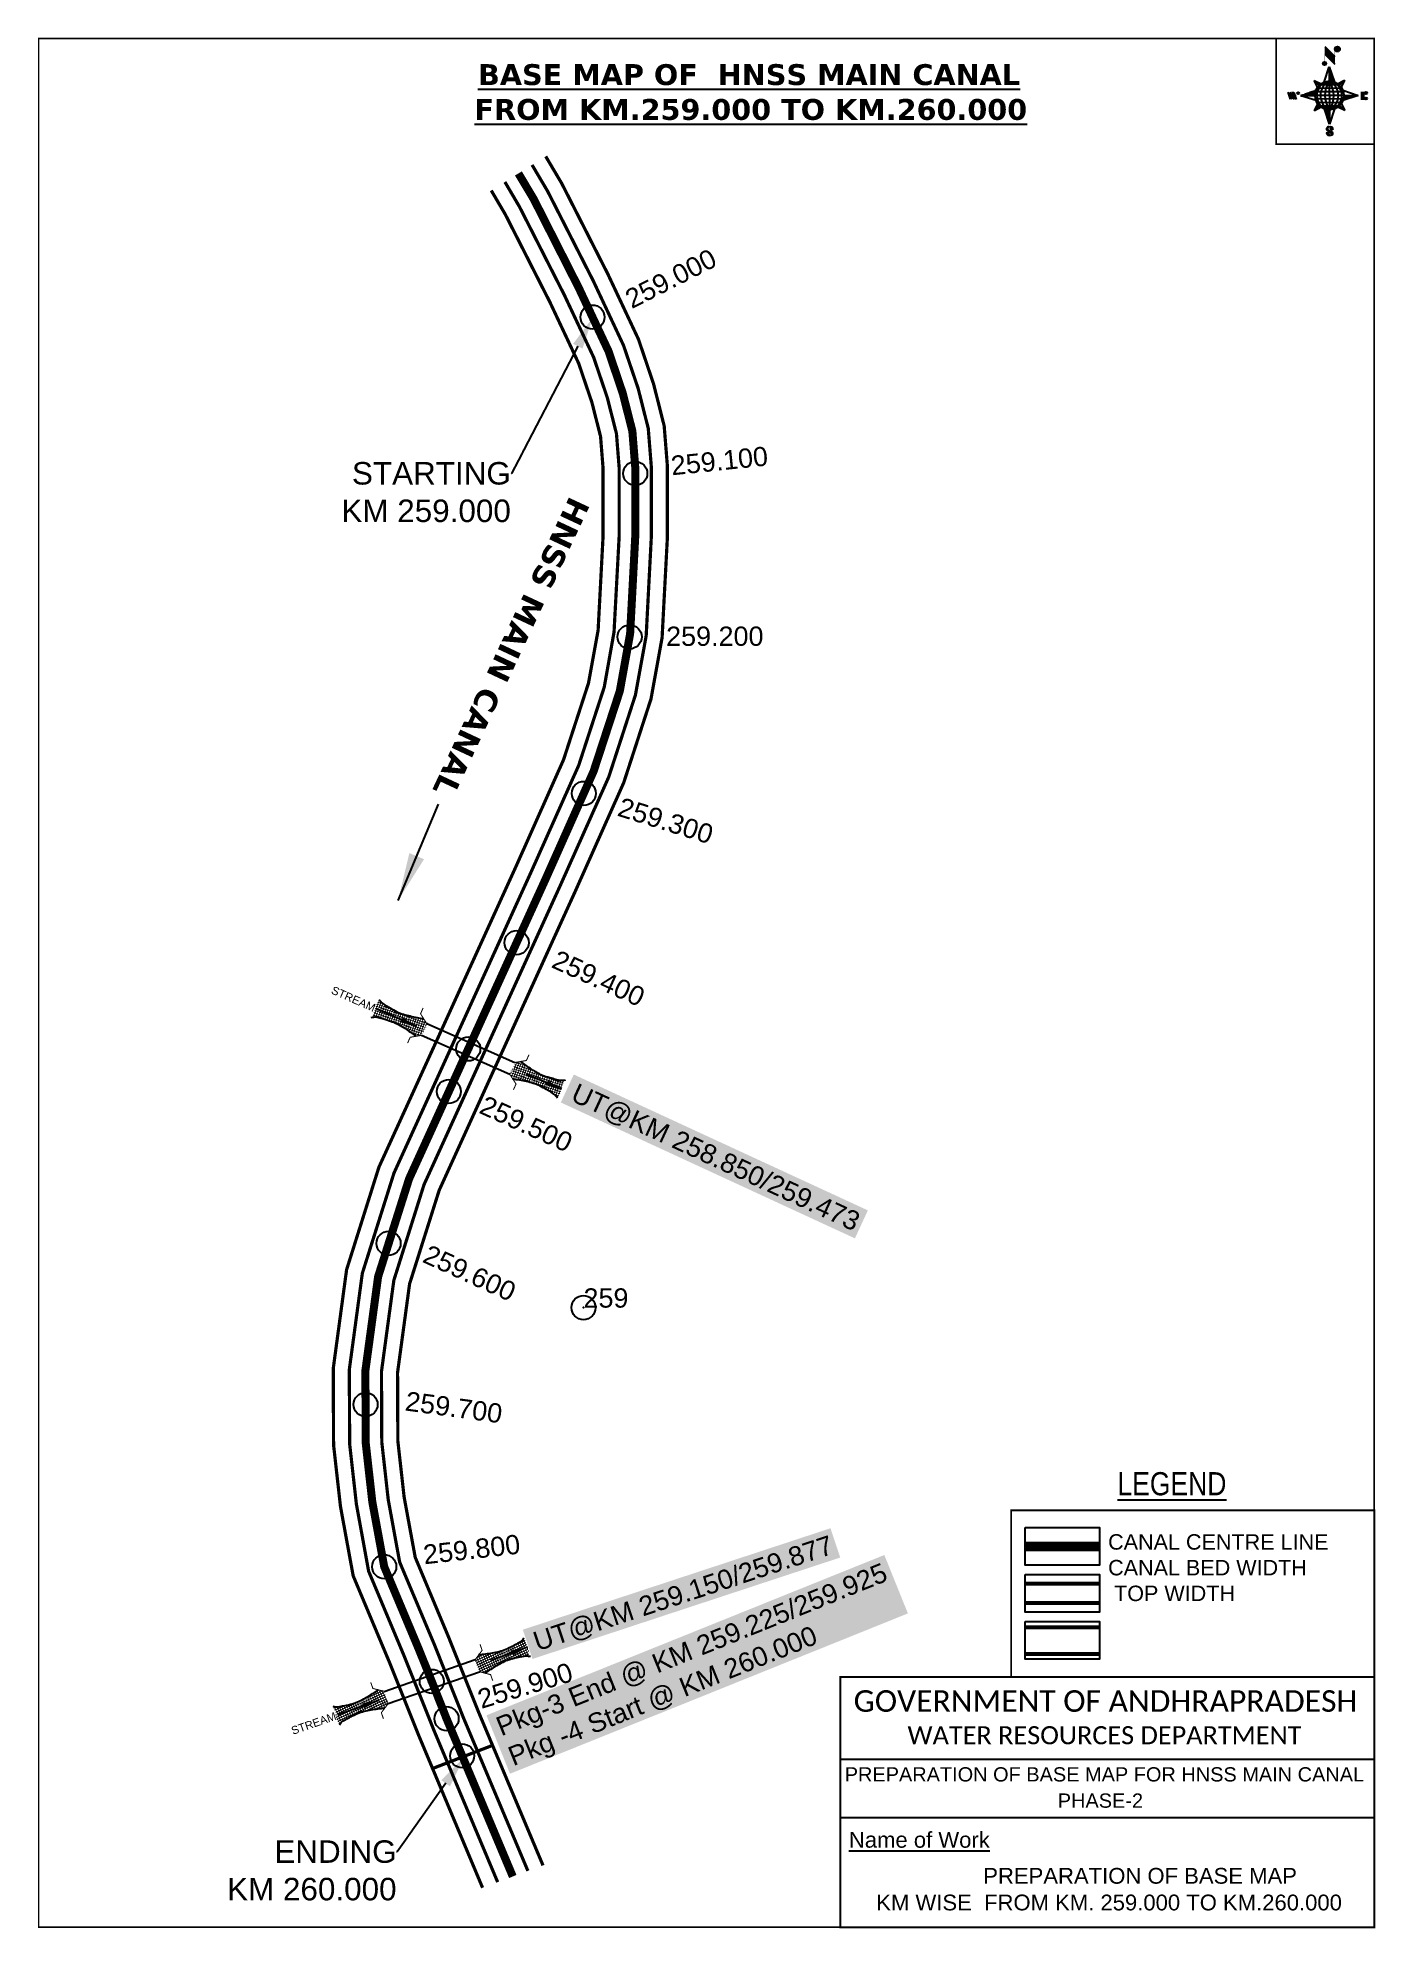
# Model space of a CAD drawing. Header units: inches. Extents: x 759967 to 760800, y 1608486 to 1609662.
import ezdxf
from ezdxf import colors
from ezdxf.entities.mleader import LeaderData, LeaderLine
from ezdxf.enums import TextEntityAlignment as Align
from ezdxf.math import Vec2, Vec3

# ---------------------------------------------------------------- set-up
doc = ezdxf.new("R2010")
doc.units = ezdxf.units.IN
doc.header["$LTSCALE"] = 15
doc.header["$MEASUREMENT"] = 0
doc.header["$PDMODE"] = 32
doc.header["$PDSIZE"] = 15
doc.linetypes.add('HIDDEN2', pattern=[0.1875, 0.125, -0.0625])
for name, color, linetype in [('AQUADUCT', 1, 'Continuous'), ('bord', 1, 'Continuous'), ('CANAL1', 7, 'Continuous'), ('CSMark', 72, 'Continuous'), ('DCBMS', 232, 'Continuous'), ('PAGE', 7, 'Continuous'), ('STRUCTURE', 5, 'Continuous'), ('TEXT', 6, 'Continuous')]:
    doc.layers.add(name, color=color, linetype=linetype)
doc.styles.add('ARIALN', font='ARIALN.TTF')
doc.styles.get("Standard").update_dxf_attribs({"font": 'arial.ttf'})
doc.dimstyles.get("Standard").update_dxf_attribs({"dimtxt": 20, "dimasz": 0.18, "dimexe": 0.18, "dimexo": 0.0625, "dimgap": 0.09, "dimtad": 0, "dimtih": 1, "dimtoh": 1, "dimdec": 4, "dimzin": 0, "dimdsep": 46, "dimtxsty": 'Standard', "dimcen": 0.09, "dimadec": 0, "dimazin": 0, "dimtfac": 1, "dimtdec": 4, "dimtofl": 0, "dimtmove": 0, "dimatfit": 3, "dimfxl": 1, "dimtolj": 1, "dimtzin": 0, "dimarcsym": 0})
pattern_1 = [(267.297113149, (-8720374.938, 50637915.138), (10.5367255337, -0.497431438), [])]
pattern_2 = [(357.297113149, (-8720374.938, 50637915.138), (0.497431438, 10.5367255337), [])]

# ---------------------------------------------------------------- blocks, each defined once
blk = doc.blocks.new('*X26')
at = {"color": 0, "linetype": 'Continuous'}
for p, q in [((6321.6, 240.5), (6322.3, 241.2)), ((6321.6, 240.3), (6322.3, 241)), ((6321.6, 240.1), (6322.3, 240.8)), ((6321.6, 239.9), (6322.4, 240.7)), ((6321.6, 239.8), (6322.4, 240.6)), ((6321.6, 239.6), (6322.5, 240.5)), ((6321.6, 239.4), (6322.5, 240.3)), ((6321.6, 239.2), (6322.6, 240.2)), ((6321.7, 239.1), (6322.6, 240.1)), ((6321.8, 240.8), (6322.4, 241.4)), ((6321.8, 239), (6322.7, 240)), ((6321.8, 239), (6322.8, 239.9)), ((6321.9, 238.9), (6322.9, 239.8)), ((6322, 238.8), (6323, 239.7)), ((6322.1, 241.3), (6322.4, 241.6)), ((6322.1, 238.7), (6323.1, 239.6)), ((6322.2, 238.6), (6323.1, 239.6)), ((6322.3, 238.5), (6323.2, 239.5)), ((6322.4, 238.5), (6323.3, 239.4)), ((6322.5, 238.4), (6323.4, 239.3)), ((6322.7, 238.4), (6323.6, 239.3)), ((6322.8, 238.3), (6323.7, 239.2)), ((6322.9, 238.3), (6323.8, 239.1)), ((6323.1, 238.2), (6323.9, 239.1)), ((6323.2, 238.2), (6324, 239)), ((6323.3, 238.2), (6324.2, 239)), ((6323.5, 238.1), (6324.3, 238.9)), ((6323.7, 238.1), (6324.4, 238.9)), ((6323.8, 238.1), (6324.6, 238.8)), ((6324.1, 238.2), (6324.7, 238.8)), ((6324.3, 238.3), (6324.9, 238.8)), ((6324.6, 238.3), (6325.1, 238.8)), ((6324.8, 238.4), (6325.2, 238.8)), ((6325.1, 238.5), (6325.4, 238.8)), ((6325.4, 238.6), (6325.6, 238.8))]:
    blk.add_line(p, q, dxfattribs=at)
blk = doc.blocks.new('*X25')
at = {"color": 0, "linetype": 'Continuous'}
for p, q in [((6324.4, 240.3), (6324.5, 240.4)), ((6324.6, 240.3), (6324.8, 240.5)), ((6324.7, 240.2), (6325, 240.5)), ((6324.8, 240.2), (6325.2, 240.6)), ((6325, 240.1), (6325.5, 240.6)), ((6325.1, 240.1), (6325.6, 240.6)), ((6325.2, 240), (6325.8, 240.6)), ((6325.3, 240), (6326, 240.6)), ((6325.4, 239.9), (6326.1, 240.6)), ((6325.5, 239.8), (6326.2, 240.5)), ((6325.6, 239.8), (6326.3, 240.5)), ((6325.7, 239.7), (6326.5, 240.4)), ((6325.9, 239.6), (6326.6, 240.3)), ((6326, 239.5), (6326.7, 240.3)), ((6326, 239.4), (6326.8, 240.2)), ((6326.1, 239.3), (6327, 240.2)), ((6326.2, 239.3), (6327.1, 240.1)), ((6326.3, 239.2), (6327.1, 240)), ((6326.4, 239.1), (6327.2, 239.9)), ((6326.5, 239), (6327.3, 239.8)), ((6326.5, 238.9), (6327.4, 239.7)), ((6326.6, 238.8), (6327.5, 239.6)), ((6326.7, 238.7), (6327.5, 239.5)), ((6326.8, 238.6), (6327.6, 239.4)), ((6326.8, 238.5), (6327.7, 239.3)), ((6326.8, 236.5), (6327.4, 237)), ((6326.9, 238.3), (6327.8, 239.2)), ((6326.9, 238.2), (6327.9, 239.1)), ((6326.9, 236.8), (6327.6, 237.4)), ((6327, 238.1), (6327.8, 239)), ((6327, 237.9), (6327.8, 238.8)), ((6327, 237.8), (6327.8, 238.6)), ((6327, 237.6), (6327.8, 238.4)), ((6327, 237.4), (6327.8, 238.2)), ((6327, 237.3), (6327.8, 238)), ((6327, 237.1), (6327.8, 237.9))]:
    blk.add_line(p, q, dxfattribs=at)
blk = doc.blocks.new('H')
at = {"layer": 'bord', "extrusion": (0.000427885, 0.004792, 0.999988)}
h = blk.add_hatch(dxfattribs=at)
h.set_pattern_fill('LINE', color=8, scale=84.387686, angle=-2.7029, style=0)
h.set_pattern_definition(pattern_2)
h.paths.add_polyline_path([(-492, 786, -0.090992), (-448, 775), (-486, 912)])
h = blk.add_hatch(dxfattribs=at)
h.set_pattern_fill('LINE', color=8, scale=84.387686, angle=-92.7029, style=0)
h.set_pattern_definition(pattern_1)
h.paths.add_polyline_path([(-625, 665, -0.090992), (-615, 710), (-751, 671)])
h = blk.add_hatch(dxfattribs=at)
h.set_pattern_fill('LINE', color=8, scale=84.387686, angle=-2.7029, style=0)
h.set_pattern_definition(pattern_2)
h.paths.add_polyline_path([(-504, 533, -0.090992), (-549, 543), (-510, 406)])
h = blk.add_hatch(dxfattribs=at)
h.set_pattern_fill('LINE', color=8, scale=84.387686, angle=-92.7029, style=0)
h.set_pattern_definition(pattern_1)
h.paths.add_polyline_path([(-246, 647), (-372, 653, -0.090992), (-382, 609)])
for p, q in [((-519, 1020, -1217), (-435, 927, -1216)), ((-516, 1087, -1217), (-432, 994, -1217)), ((-538, 774, -1216), (-487, 906, -1216)), ((-487, 906, -1216), (-493, 780, -1216)), ((-487, 906, -1216), (-448, 769, -1216)), ((-865, 701, -1215), (-847, 638, -1215)), ((-847, 700, -1215), (-829, 637, -1215)), ((-829, 699, -1215), (-811, 636, -1215)), ((-829, 699, -1215), (-811, 698, -1215)), ((-811, 698, -1215), (-794, 635, -1215)), ((-752, 665, -1215), (-615, 704, -1215)), ((-627, 794, -1216), (-567, 760, -1216)), ((-627, 794, -1216), (-584, 747, -1215)), ((-599, 731, -1215), (-627, 794, -1216)), ((-421, 753, -1216), (-359, 781, -1216)), ((-359, 781, -1216), (-405, 739, -1216)), ((-359, 781, -1216), (-392, 721, -1215)), ((-379, 693, -1215), (-246, 641, -1215)), ((-213, 669, -1215), (-217, 601, -1215)), ((-752, 665, -1215), (-625, 659, -1215)), ((-619, 614, -1215), (-752, 665, -1215)), ((-639, 526, -1214), (-606, 585, -1215)), ((-639, 526, -1214), (-593, 568, -1215)), ((-577, 553, -1215), (-639, 526, -1214)), ((-511, 400, -1214), (-549, 537, -1214)), ((-460, 533, -1215), (-511, 400, -1214)), ((-505, 527, -1214), (-511, 400, -1214)), ((-371, 513, -1214), (-431, 546, -1215)), ((-371, 513, -1214), (-414, 560, -1215)), ((-399, 576, -1215), (-371, 513, -1214)), ((-246, 641, -1215), (-383, 603, -1215)), ((-373, 647, -1215), (-246, 641, -1215)), ((-197, 600, -1215), (-194, 668, -1215))]:
    blk.add_line(p, q, dxfattribs=at)
at = {"layer": 'bord', "color": 8, "linetype": 'ByBlock', "extrusion": (0.000427885, 0.004792, 0.999988)}
for p, q in [((-375, 679, -1215), (-620, 691, -1215)), ((-386, 711, -1215), (-605, 722, -1215)), ((-411, 744, -1216), (-578, 752, -1216)), ((-493, 780, -1216), (-505, 527, -1214)), ((-373, 647, -1215), (-625, 659, -1215)), ((-378, 616, -1215), (-623, 628, -1215)), ((-392, 585, -1215), (-611, 595, -1215)), ((-420, 555, -1215), (-587, 562, -1215))]:
    blk.add_line(p, q, dxfattribs=at)
at = {"layer": 'bord', "extrusion": (0.000427885, 0.004792, 0.999988), "elevation": -1212}
for points, const_width in [([(-522, 960), (-516, 1093)], 1.61), ([(-434, 933), (-428, 1066)], 1.61), ([(-870, 707), (-846, 706)], 0.642), ([(-829, 643), (-821, 678)], 0.642), ([(-793, 641), (-782, 694)], 0.642), ([(-223, 676), (-174, 673)], 0.706), ([(-829, 643), (-855, 644)], 0.642), ([(-811, 642), (-784, 641)], 0.642), ([(-177, 605), (-226, 607)], 0.706), ([(-195, 645), (-185, 644)], 0.706)]:
    blk.add_lwpolyline(points, dxfattribs=dict(at, const_width=const_width))
for points, const_width in [([(-414, 1073, 1), (-398, 1058, 1)], 22.3), ([(-530, 950, 1), (-520, 939, 1)], 14.8), ([(-776, 697, 1), (-769, 690, 1)], 8.9), ([(-180, 618, 1), (-173, 611, 1)], 9.79), ([(-178, 667, 1), (-171, 660, 1)], 9.79), ([(-490, 362, 1), (-498, 369, 1)], 11.1), ([(-525, 322, 1), (-533, 329, 1)], 11.1)]:
    blk.add_lwpolyline(points, format="xyb", close=True, dxfattribs=dict(at, const_width=const_width))
for points in [[(-537, 317), (-531, 310), (-520, 307), (-505, 307), (-494, 310), (-486, 318), (-487, 326), (-491, 333), (-494, 336), (-503, 341), (-522, 347), (-530, 352), (-534, 355), (-537, 363), (-537, 373), (-530, 381), (-520, 384), (-504, 384), (-493, 380), (-487, 373)], [(-522, 348), (-526, 354), (-528, 361), (-528, 371), (-526, 375), (-521, 381), (-515, 384)], [(-505, 307), (-499, 312), (-497, 319), (-497, 327), (-501, 335), (-509, 343)]]:
    blk.add_lwpolyline(points, dxfattribs=at)
at = {"layer": 'bord', "extrusion": (0.000427885, 0.004792, 0.999988)}
for centre, radius in [((-406, 1065, -1212), 22.3), ((-525, 944, -1212), 14.8), ((-773, 694, -1212), 8.9), ((-498, 659, -1212), 127), ((-177, 615, -1212), 9.79), ((-174, 663, -1212), 9.79), ((-494, 365, -1212), 11.1), ((-529, 325, -1212), 11.1)]:
    blk.add_circle(centre, radius, dxfattribs=at)
at = {"layer": 'bord', "color": 8, "linetype": 'ByBlock', "extrusion": (0.000427885, 0.004792, 0.999988)}
for centre, radius, start, end in [((-482, 658, -1212), 128, 94.9254, 259.6691), ((-437, 656, -1212), 141, 113.2864, 241.308), ((-316, 651, -1212), 222, 142.5892, 212.0053), ((-560, 662, -1212), 141, 293.2864, 61.308), ((-681, 668, -1212), 222, 322.5892, 32.0053), ((-515, 660, -1212), 128, 274.9254, 79.6691)]:
    blk.add_arc(centre, radius, start, end, dxfattribs=at)
at = {"layer": 'bord', "extrusion": (0.000427885, 0.004792, 0.999988)}
for points in [[(-516, 1093, -1212), (-431, 1000, -1212), (-519, 1026, -1212), (-434, 933, -1212)], [(-864, 707, -1212), (-846, 706, -1212), (-846, 644, -1212), (-829, 643, -1212)], [(-829, 705, -1212), (-811, 704, -1212), (-811, 642, -1212), (-793, 641, -1212)], [(-193, 674, -1212), (-197, 606, -1212), (-213, 675, -1212), (-216, 607, -1212)]]:
    blk.add_solid(points, dxfattribs=at)
at = {"layer": 'bord', "extrusion": (0.000427885, 0.004792, 0.999988), "xscale": 7.977342409717546, "yscale": 7.977342408231451, "zscale": 7.977342408476333, "rotation": 138.0840426661453}
for name, p in [('*X25', (38301, -31929, -1212)), ('*X26', (38314, -31951, -1212))]:
    blk.add_blockref(name, p, dxfattribs=at)
blk = doc.blocks.new('UT')
at = {"layer": 'STRUCTURE'}
h = blk.add_hatch(dxfattribs=at)
h.set_pattern_fill('DASH', color=150, scale=8, angle=-39.6278, style=0)
h.set_pattern_definition([(320.372247933, (-4370.464, -6260.8811), (1.40800153113, 0.132407282), [1, -1])])
h.paths.add_polyline_path([(765163, 1700681.9), (765165.6, 1700680.6), (765167.2, 1700680.3), (765169.1, 1700680), (765172.4, 1700679.6), (765176.4, 1700679.3), (765179.5, 1700679.5), (765183.1, 1700679.9), (765187.7, 1700680.9), (765188.9, 1700681.2), (765193.1, 1700682.2), (765196.1, 1700680.2), (765196.1, 1700672.2), (765193.1, 1700670.2), (765190.5, 1700670.8), (765188.1, 1700671.3), (765185.5, 1700671.8), (765183.6, 1700672.1), (765181, 1700672.5), (765180.3, 1700672.5), (765178.5, 1700672.6), (765176.7, 1700672.6), (765174.6, 1700672.5), (765172.5, 1700672.3), (765170.4, 1700672), (765168.5, 1700671.7), (765166.1, 1700671.2), (765165, 1700670.8), (765163, 1700669.7)])
h.paths.add_polyline_path([(765259.1, 1700682.2), (765256.1, 1700680.2), (765256.1, 1700672.2), (765259.1, 1700670.2), (765261.9, 1700671), (765264.4, 1700671.6), (765266.4, 1700672), (765269.1, 1700672.5), (765272.7, 1700673), (765276.1, 1700673.1), (765278.6, 1700672.9), (765281.2, 1700672.7), (765283.9, 1700672.3), (765286.4, 1700671.9), (765288, 1700671.3), (765289.2, 1700670.6), (765289.1, 1700682.7), (765287.6, 1700681.8), (765285.7, 1700681.2), (765283, 1700680.7), (765281.2, 1700680.4), (765276.7, 1700679.9), (765272.7, 1700679.9), (765268.7, 1700680.3), (765264.8, 1700681), (765261.2, 1700681.7)])
at = {"layer": 'STRUCTURE', "color": 150, "const_width": 0.628}
for points in [[(765190.1, 1700688.2), (765190.1, 1700684.2), (765196.1, 1700680.2), (765256.1, 1700680.2), (765262.1, 1700684.2), (765262.1, 1700688.2)], [(765190.1, 1700664.2), (765190.1, 1700668.2), (765196.1, 1700672.2), (765256.1, 1700672.2), (765262.1, 1700668.2), (765262.1, 1700664.2)]]:
    blk.add_lwpolyline(points, dxfattribs=at)
at = {"layer": 'STRUCTURE', "color": 150}
for points in [[(765196.1, 1700680.2), (765256.1, 1700680.2)], [(765196.1, 1700672.2), (765256.1, 1700672.2)], [(765196.1, 1700672.2), (765256.1, 1700672.2)]]:
    blk.add_lwpolyline(points, dxfattribs=at)
at = {"layer": 'STRUCTURE', "color": 0}
blk.add_circle((765226.1, 1700676.2), 1.89, dxfattribs=at)
at = {"layer": 'STRUCTURE', "color": 150}
for points in [[(765163, 1700681.9), (765164.4, 1700681.1), (765167.9, 1700680.2), (765171.2, 1700679.8), (765176.1, 1700679.4), (765184.7, 1700680.3), (765193.1, 1700682.2)], [(765289.1, 1700682.7), (765287.8, 1700681.9), (765284.3, 1700680.9), (765280.9, 1700680.4), (765276.1, 1700679.8), (765267.4, 1700680.5), (765259.1, 1700682.2)], [(765163, 1700669.7), (765164.3, 1700670.6), (765167.8, 1700671.6), (765171.2, 1700672.1), (765176, 1700672.6), (765184.7, 1700672), (765193.1, 1700670.2)], [(765289.2, 1700670.6), (765287.8, 1700671.4), (765284.2, 1700672.3), (765280.9, 1700672.7), (765276.1, 1700673.1), (765267.4, 1700672.2), (765259.1, 1700670.2)]]:
    blk.add_spline(points, degree=3, dxfattribs=at)
at = {"layer": 'STRUCTURE', "color": 0}
blk.add_text('STREAM', height=5, dxfattribs=at).set_placement((765148.2, 1700675.8), align=Align.MIDDLE_CENTER)
for points in [[(765190.9, 1700676), (765164.2, 1700675.8)], [(765289.3, 1700676.7), (765265.4, 1700676.4)]]:
    blk.add_leader(points, dimstyle='Standard', override={"dimasz": 10, "dimgap": 0.09, "dimtad": 0}, dxfattribs=at)

msp = doc.modelspace()

# ---------------------------------------------------------------- linework, layer by layer
at = {"layer": 'CANAL1', "color": 5, "const_width": 2}
for points in [[(760275, 1609583.1), (760284.7, 1609566.7), (760313.1, 1609510.9), (760331.9, 1609470.8), (760341, 1609444), (760347.3, 1609419.1), (760349.2, 1609395.2), (760349.2, 1609351.7), (760346, 1609290.1), (760339.3, 1609253.2), (760322.7, 1609202.2), (760292.6, 1609134.8), (760242.1, 1609023.9), (760207.8, 1608948.6), (760189, 1608889), (760181.3, 1608832.2), (760181.5, 1608788.3), (760185.5, 1608752.6), (760192.6, 1608713.7), (760214.1, 1608662.6), (760232.5, 1608616.3), (760272.4, 1608521.5)], [(760258.1, 1609572.5), (760267.2, 1609557), (760295.1, 1609502.1), (760313.3, 1609463.4), (760321.8, 1609438.3), (760327.5, 1609415.9), (760329.2, 1609394.5), (760329.2, 1609352.2), (760326, 1609292.4), (760319.9, 1609258.1), (760304, 1609209.4), (760274.4, 1609143.1), (760223.9, 1609032.2), (760189.1, 1608955.8), (760169.4, 1608893.4), (760161.3, 1608833.5), (760161.5, 1608787.1), (760165.7, 1608749.7), (760173.3, 1608708), (760195.5, 1608655), (760214, 1608608.8), (760253.6, 1608514.5)]]:
    msp.add_lwpolyline(points, dxfattribs=at)
at = {"layer": 'CANAL1', "color": 200, "const_width": 2}
for points in [[(760283.5, 1609588.4), (760293.5, 1609571.5), (760322.1, 1609515.3), (760341.2, 1609474.6), (760350.6, 1609446.8), (760357.2, 1609420.7), (760359.2, 1609395.6), (760359.2, 1609351.4), (760355.9, 1609288.9), (760349, 1609250.8), (760332, 1609198.6), (760301.7, 1609130.7), (760251.2, 1609019.8), (760217.2, 1608945), (760198.8, 1608886.8), (760191.3, 1608831.5), (760191.5, 1608788.9), (760195.4, 1608754.1), (760202.3, 1608716.6), (760223.3, 1608666.4), (760241.8, 1608620.1), (760281.8, 1608524.9)], [(760249.6, 1609567.2), (760258.4, 1609552.2), (760286.1, 1609497.7), (760304, 1609459.6), (760312.2, 1609435.4), (760317.6, 1609414.2), (760319.2, 1609394.1), (760319.2, 1609352.5), (760316.1, 1609293.6), (760310.1, 1609260.6), (760294.6, 1609213), (760265.3, 1609147.2), (760214.8, 1609036.3), (760179.7, 1608959.4), (760159.6, 1608895.6), (760151.3, 1608834.1), (760151.5, 1608786.5), (760155.8, 1608748.2), (760163.7, 1608705.1), (760186.3, 1608651.2), (760204.8, 1608605), (760244.2, 1608511)]]:
    msp.add_lwpolyline(points, dxfattribs=at)
at = {"layer": 'CANAL1', "color": 1, "linetype": 'HIDDEN2', "ltscale": 8, "const_width": 5}
msp.add_lwpolyline([(760266.5, 1609577.8), (760276, 1609561.9), (760304.1, 1609506.5), (760322.6, 1609467.1), (760331.4, 1609441.1), (760337.4, 1609417.5), (760339.2, 1609394.8), (760339.2, 1609351.9), (760336, 1609291.3), (760329.6, 1609255.7), (760313.3, 1609205.8), (760283.5, 1609138.9), (760235.3, 1609033), (760233, 1609028), (760214.6, 1608987.5), (760198.5, 1608952.2), (760179.2, 1608891.2), (760171.3, 1608832.8), (760171.5, 1608787.7), (760175.6, 1608751.1), (760183, 1608710.8), (760204.8, 1608658.8), (760212.6, 1608639.4), (760221.8, 1608616.2), (760223.3, 1608612.6), (760231.5, 1608593.1), (760263, 1608518)], dxfattribs=at)
at = {"layer": 'CANAL1', "color": 1, "linetype": 'HIDDEN2', "ltscale": 100, "const_width": 6, "elevation": -0.4}
msp.add_lwpolyline([(760628, 1608723.4), (760581.9, 1608723.4)], dxfattribs=at)
at = {"layer": 'CANAL1', "color": 5, "const_width": 2.4, "elevation": -0.4}
for points in [[(760628, 1608700.2), (760581.9, 1608700.2)], [(760628, 1608688.2), (760581.9, 1608688.2)]]:
    msp.add_lwpolyline(points, dxfattribs=at)
at = {"layer": 'CANAL1', "color": 200, "const_width": 2.4, "elevation": -0.4}
for points in [[(760628, 1608673), (760581.9, 1608673)], [(760628, 1608656.5), (760581.9, 1608656.5)]]:
    msp.add_lwpolyline(points, dxfattribs=at)
at = {"layer": 'CANAL1', "color": 84, "const_width": 2}
msp.add_lwpolyline([(760250.4, 1608599.6), (760213.1, 1608585.2)], dxfattribs=at)
at = {"layer": 'CSMark', "color": 3}
for p in [(760312.6, 1609488.4), (760339.2, 1609391.1), (760335.7, 1609289.4), (760307.2, 1609192), (760265.4, 1609099.1), (760235.3, 1609033), (760223.2, 1609006.5), (760185.7, 1608912), (760171.4, 1608811.7), (760183, 1608710.8), (760212.6, 1608639.4), (760221.8, 1608616.2), (760231.5, 1608593.1)]:
    msp.add_point(p, dxfattribs=at)
at = {"layer": 'CSMark', "color": 2}
msp.add_point((760307, 1608872), dxfattribs=at)
at = {"layer": 'PAGE', "const_width": 1}
msp.add_lwpolyline([(760799, 1608486.4), (760799, 1609661.7), (759968, 1609661.7), (759968, 1608486.4), (760799, 1608486.4)], dxfattribs=at)
at = {"layer": 'PAGE'}
for points, const_width in [([(760799, 1609661.7), (760737.9, 1609661.7), (760737.9, 1609596), (760799, 1609596)], 1), ([(760573.1, 1608745.9), (760799, 1608745.9), (760799, 1608642.1), (760573.1, 1608642.1)], 1.2), ([(760466.8, 1608642.1), (760799, 1608642.1), (760799, 1608486.4), (760466.8, 1608486.4)], 1.2)]:
    msp.add_lwpolyline(points, close=True, dxfattribs=dict(at, const_width=const_width))
at = {"layer": 'PAGE', "elevation": -0.4}
for points in [[(760581.9, 1608735.2), (760628, 1608735.2), (760628, 1608711.7), (760581.9, 1608711.7)], [(760581.9, 1608705.9), (760628, 1608705.9), (760628, 1608682.4), (760581.9, 1608682.4)], [(760581.9, 1608676.7), (760628, 1608676.7), (760628, 1608653.2), (760581.9, 1608653.2)]]:
    msp.add_lwpolyline(points, close=True, dxfattribs=at)
at = {"layer": 'PAGE'}
for points in [[(760466.8, 1608591.1), (760799, 1608591.1)], [(760466.8, 1608554.7), (760799, 1608554.7)]]:
    msp.add_lwpolyline(points, dxfattribs=at)

# ---------------------------------------------------------------- block references
at = {"layer": 'AQUADUCT', "color": 1, "xscale": 0.0703495379661093, "yscale": 0.07034953800030053, "zscale": 0.07034953795990817, "rotation": 3.078330607406165}
msp.add_blockref('H', (760808.6, 1609582.3, 85.4), dxfattribs=at)
at = {"layer": 'STRUCTURE', "color": 0}
for p, rotation in [((-626709.2, 362335.2), 336.1773192159358), ((597697, -249171), 19.2262208502151)]:
    msp.add_blockref('UT', p, dxfattribs=dict(at, rotation=rotation))

# ---------------------------------------------------------------- texts
at = {"layer": 'CSMark', "color": 1}
for s, rotation, p in [('259.000', 26.934, (760334.3, 1609498.7)), ('259.100', 5.8387, (760361.4, 1609395.9)), ('259.200', 0.0415, (760358.4, 1609289.8)), ('259.300', 342.7393, (760329.2, 1609184)), ('259.400', 335.5224, (760288.8, 1609089.5)), ('259.500', 335.5224, (760243.8, 1608998.9)), ('259.700', 352.3204, (760196.3, 1608814)), ('259.800', 6.4532, (760207.3, 1608718.2)), ('259.900', 16.9781, (760241.7, 1608628))]:
    msp.add_text(s, height=12, rotation=rotation, dxfattribs=at).set_placement(p, align=Align.MIDDLE_LEFT)
at = {"layer": 'CSMark', "color": 3}
msp.add_text('259.600', height=12, rotation=335.4992, dxfattribs=at).set_placement((760208.6, 1608906.1), align=Align.MIDDLE_LEFT)
at = {"layer": 'CSMark', "color": 2}
msp.add_text('259', height=12, dxfattribs=at).set_placement((760307, 1608872))
at = {"layer": 'PAGE', "extrusion": (0.000201441, 0.004807, 0.999988), "style": 'ARIALN'}
msp.add_text('%%ULEGEND', height=14.4, rotation=359.9999, dxfattribs=at).set_placement((760673.1, 1608743.1, 7886.3), align=Align.MIDDLE)
at = {"layer": 'PAGE', "extrusion": (0.000201441, 0.004807, 0.999988)}
for s, height, p in [('PREPARATION OF BASE MAP FOR HNSS MAIN CANAL', 8.878, (760469.5, 1608557.8, 7885.3)), ('%%UName of Work', 9.822, (760472.1, 1608516.6, 7884))]:
    msp.add_text(s, height=height, rotation=359.9999, dxfattribs=at).set_placement(p)
for s, height, p in [('PHASE-2', 8.88, (760628.6, 1608545.9, 7885.3)), ('PREPARATION OF BASE MAP', 9.822, (760653.3, 1608499.1, 7884.1)), ('KM WISE  FROM KM. 259.000 TO KM.260.000', 9.822, (760634, 1608482.5, 7884.1))]:
    msp.add_text(s, height=height, rotation=359.9999, dxfattribs=at).set_placement(p, align=Align.MIDDLE_CENTER)
at = {"layer": 'PAGE', "extrusion": (0.000201441, 0.004807, 0.999988), "attachment_point": 1, "text_direction": (1, -1e-06, -0.000201)}
for s, insert, char_height, width in [('CANAL CENTRE LINE CANAL BED WIDTH {\\H2.3717x; }\\P TOP WIDTH{\\H1.9152x; }', (760633.4, 1608731, -0.4), 9.6, 168.926), ('\\pi3.5885;{\\fCalibri|b0|i0|c0|p34;\\H1.3333x;GOVERNMENT OF ANDHRAPRADESH\\P\\pi37.073;\\H0.83998x;WATER RESOURCES DEPARTMENT}', (760471.5, 1608633.9, -1.3), 10.059, 321.276)]:
    msp.add_mtext(s, dxfattribs=dict(at, insert=insert, char_height=char_height, width=width))
at = {"layer": 'STRUCTURE', "color": 5, "char_height": 12, "attachment_point": 1, "bg_fill": 1, "box_fill_scale": 1.3, "bg_fill_color": 7, "bg_fill_true_color": 16777215, "bg_fill_transparency": 4390977}
for s, insert, width, rotation in [('\\pi0.71894;UT@KM 258.850/259.473', (760302.7, 1609012.3), 194.379, 335.1993), ('\\pi0.71894;UT@KM 259.150/259.877', (760273.8, 1608669.3), 194.379, 18.2482), ('Pkg-3 End @ KM 259.225/259.925\\PPkg -4 Start @ KM 260.000', (760251.3, 1608616.3), 259.716, 21.9493)]:
    msp.add_mtext(s, dxfattribs=dict(at, insert=insert, width=width, rotation=rotation))
at = {"layer": 'TEXT', "color": 1, "insert": (760219.6, 1609645.8), "char_height": 13, "width": 379.826, "attachment_point": 1}
msp.add_mtext('\\pi21.755;{\\fVerdana|b1|i0|c0|p34;\\LBASE MAP OF  HNSS MAIN CANAL \\P\\pi19.564;FROM KM.259.000 TO KM.260.000}', dxfattribs=at)

# ---------------------------------------------------------------- leaders
at = {"layer": 'CANAL1'}
msp.add_leader([(760191.6, 1609125.3), (760216.8, 1609185.3)], dimstyle='Standard', override={"dimasz": 30, "dimgap": 0.09, "dimtad": 0}, dxfattribs=at)

# ---------------------------------------------------------------- next in the draw order: leaders
at = {"layer": 'DCBMS', "color": 5}
ml = msp.add_multileader_mtext('Standard', dxfattribs=at)
ml.set_content('STARTING  \\PKM 259.000', color=5)
ml.set_leader_properties()
ml.build(insert=Vec2(0, 0))
ml.multileader.update_dxf_attribs({"dogleg_length": 0.36, "arrow_head_size": 20})
ctx = ml.context
ctx.base_point, ctx.char_height, ctx.arrow_head_size, ctx.landing_gap_size, ctx.plane_origin = Vec3(760158.7, 1609391), 14, 20, 0.09, Vec3(760302.3, 1609603.4)
ctx.text_align_type = 2
notes = []
notes.append((ctx, [(0, (1, 1, 0), (760262.3, 1609391), (-1, 0), 0.36, [(0, [(760312.7, 1609488)], 0, [])])]))
ctx.mtext.insert, ctx.mtext.width, ctx.mtext.alignment, ctx.mtext.flow_direction = Vec3(760261.8, 1609398.2), 109.049, 3, 5
ctx.mtext.has_bg_fill, ctx.mtext.bg_color, ctx.mtext.bg_scale_factor, ctx.mtext.bg_transparency, ctx.mtext.use_window_bg_color = 1, -1027028792, 1.5, 0, 1
ml = msp.add_multileader_mtext('Standard', dxfattribs=at)
ml.set_content('ENDING \\PKM 260.000', color=5)
ml.set_leader_properties()
ml.build(insert=Vec2(0, 0))
ml.multileader.update_dxf_attribs({"dogleg_length": 0.36, "arrow_head_size": 20})
ctx = ml.context
ctx.base_point, ctx.char_height, ctx.arrow_head_size, ctx.landing_gap_size, ctx.plane_origin = Vec3(760087.5, 1608533.4), 14, 20, 0.09, Vec3(760231.2, 1608745.7)
ctx.text_align_type = 2
notes.append((ctx, [(0, (1, 1, 0), (760191.1, 1608533.4), (-1, 0), 0.36, [(0, [(760232.8, 1608592.3)], 0, [])])]))
ctx.mtext.insert, ctx.mtext.width, ctx.mtext.alignment, ctx.mtext.flow_direction = Vec3(760190.7, 1608540.5), 109.049, 3, 5
ctx.mtext.has_bg_fill, ctx.mtext.bg_color, ctx.mtext.bg_scale_factor, ctx.mtext.bg_transparency, ctx.mtext.use_window_bg_color = 1, -1027028792, 1.5, 0, 1
for ctx, leaders in notes:
    for number, flags, end, landing, length, lines in leaders:
        leader = LeaderData()
        leader.index, (leader.has_last_leader_line, leader.has_dogleg_vector, leader.attachment_direction) = number, flags
        leader.last_leader_point, leader.dogleg_vector, leader.dogleg_length = Vec3(end), Vec3(landing), length
        for number, points, colour, breaks in lines:
            line = LeaderLine()
            line.index, line.vertices, line.color, line.breaks = number, Vec3.list(points), colors.encode_raw_color(colour), breaks
            leader.lines.append(line)
        ctx.leaders.append(leader)

# ---------------------------------------------------------------- next in the draw order: texts
at = {"layer": 'CANAL1', "insert": (760311.7, 1609372.6), "char_height": 14, "width": 205.129, "attachment_point": 1, "rotation": 244.9366}
msp.add_mtext('\\pi0.96322;{\\fVerdana|b1|i0|c0|p34;HNSS MAIN CANAL}', dxfattribs=at)

doc.saveas('drawing.dxf')
